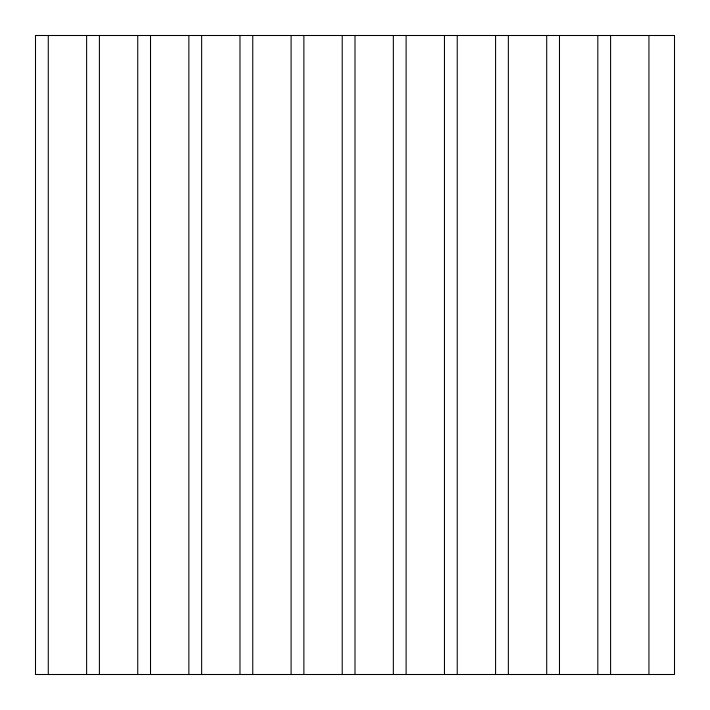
<?xml version="1.0" encoding="UTF-8"?>
<svg xmlns="http://www.w3.org/2000/svg" width="710" height="710" viewBox="0 0 710 710"><rect width="100%" height="100%" fill="white"/><g stroke="black" fill="none" stroke-linecap="round" stroke-linejoin="round"><path stroke-width="1.06" d="M648.94 35.5L648.94 674.5M610.6 35.5L610.6 674.5M597.82 35.5L597.82 674.5M559.48 35.5L559.48 674.5M546.7 35.5L546.7 674.5M508.36 35.5L508.36 674.5M495.58 35.5L495.58 674.5M457.24 35.5L457.24 674.5M444.46 35.5L444.46 674.5M406.12 35.5L406.12 674.5M393.34 35.5L393.34 674.5M355 35.5L355 674.5M342.22 35.5L342.22 674.5M303.88 35.5L303.88 674.5M291.1 35.5L291.1 674.5M252.76 35.5L252.76 674.5M239.98 35.5L239.98 674.5M201.64 35.5L201.64 674.5M188.86 35.5L188.86 674.5M150.52 35.5L150.52 674.5M137.74 35.5L137.74 674.5M99.4 35.5L99.4 674.5M86.62 35.5L86.62 674.5M48.28 35.5L48.28 674.5M674.5 35.5L35.5 35.5L35.5 674.5L674.5 674.5L674.5 35.5"/></g></svg>
